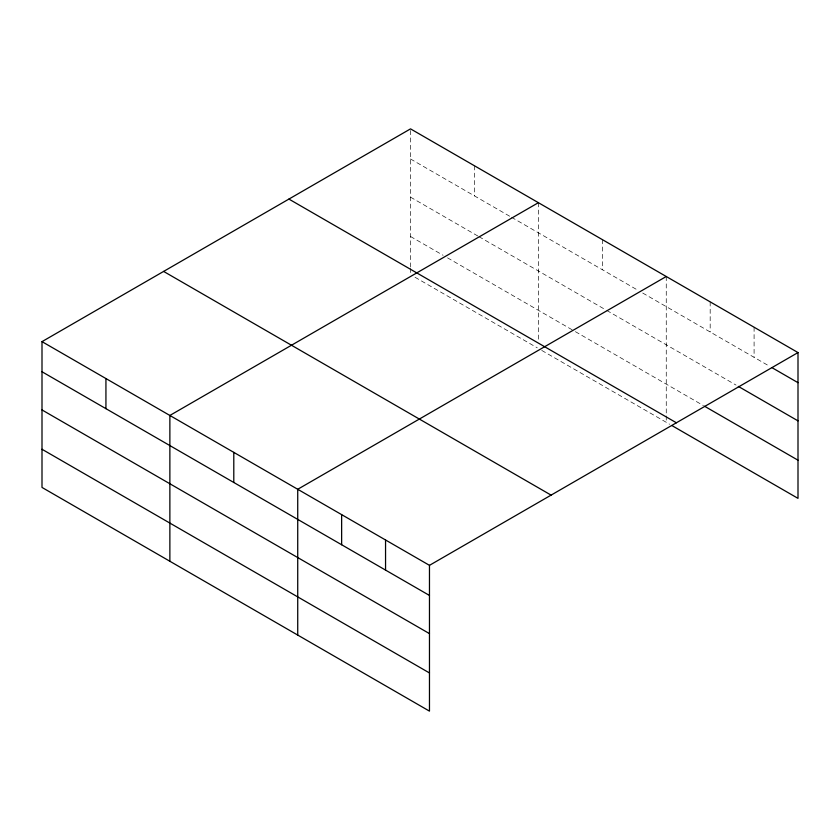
<?xml version="1.0" encoding="UTF-8"?>
<svg xmlns="http://www.w3.org/2000/svg" width="840" height="840" viewBox="0 0 840 840"><rect width="100%" height="100%" fill="white"/><g stroke="black" fill="none" stroke-linecap="round" stroke-linejoin="round"><path stroke-width="0.63" stroke-dasharray="4.2 3.15" d="M410.529 267.026L410.529 128.867M410.529 158.981L510.353 216.615M511.476 217.256L638.222 290.43M642.705 293.024L769.85 366.429M410.529 197.159L477.834 236.009M478.947 236.66L605.692 309.834M606.816 310.475L736.071 385.098M410.529 236.492L443.058 255.266M447.542 257.859L574.287 331.034M575.411 331.674L703.416 405.584M415.023 277.252L537.274 347.834M541.758 350.427L669.638 424.253M754.089 327.212L754.089 357.326M710.178 301.865L710.178 331.979M666.256 276.507L666.256 414.677M666.256 415.947L666.256 422.31M602.332 239.6L602.332 269.714M538.398 202.681L538.398 340.851M474.464 165.774L474.464 195.888M410.529 268.307L410.529 274.659"/><path stroke-width="1.26" d="M671.895 425.555L798 498.362L798 352.569L410.529 128.867L42 341.639L42 487.431L429.471 711.134L429.471 565.341L42 341.639M538.398 202.681L169.869 415.454L169.869 561.256M666.256 276.507L297.728 489.279L297.728 635.082M429.471 565.341L798 352.569M772.107 367.731L798 382.683M738.328 386.4L798 420.861M704.54 406.235L798 460.194M288.918 199.08L676.389 422.782M163.611 271.415L551.082 495.117M42 371.753L429.471 595.455M42 409.931L429.471 633.623M42 449.264L429.471 672.956M385.55 539.984L385.55 570.098M341.639 514.626L341.639 544.75M233.793 452.372L233.793 482.486M105.934 378.546L105.934 408.66"/></g></svg>
